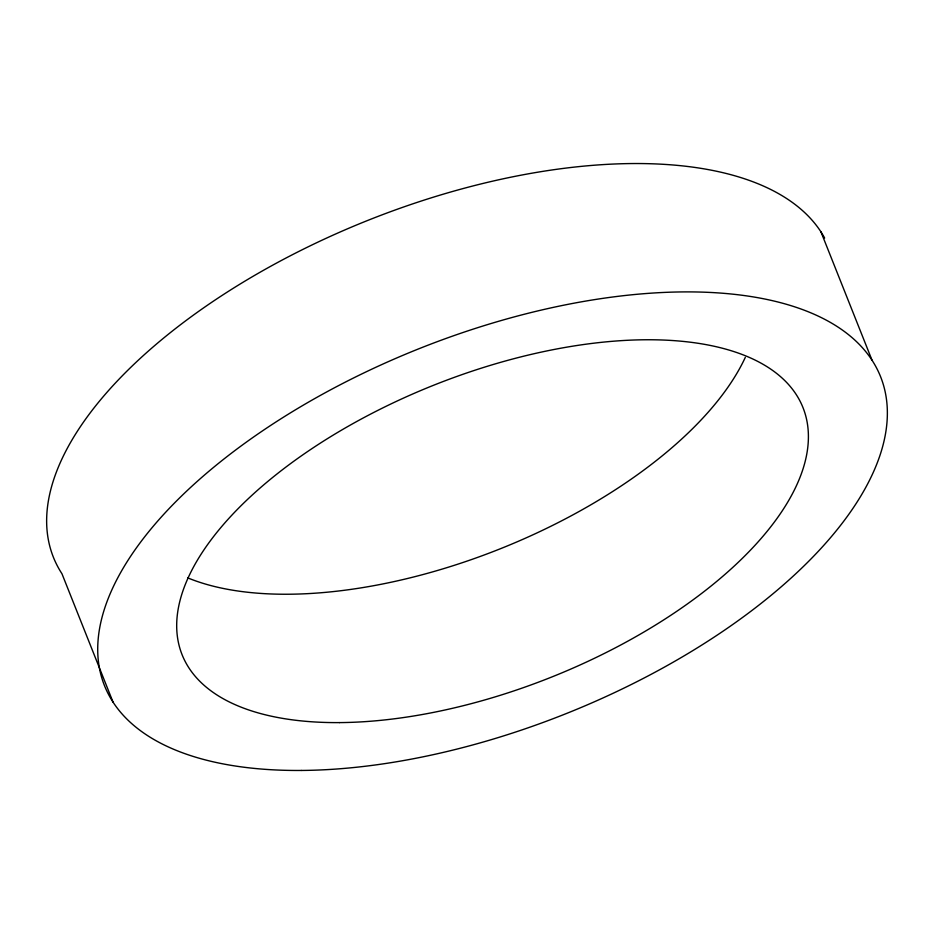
<?xml version="1.0" encoding="UTF-8"?>
<svg xmlns="http://www.w3.org/2000/svg" width="934" height="934" viewBox="0 0 934 934"><rect width="100%" height="100%" fill="white"/><g stroke="black" fill="none" stroke-linecap="round" stroke-linejoin="round"><path stroke-width="1.4" d="M820.951 231.865L872.041 360.244M113.049 702.135L61.959 573.756A417.661 196.724 -21.7 0 1 339.392 232.321A417.661 196.724 -21.7 0 1 824.64 238.03M745.309 357.372A334.127 157.379 -21.7 0 1 498.172 549.624A334.127 157.379 -21.7 0 1 187.664 577.842M301.227 770.457A417.661 196.724 -21.7 0 0 887.3 409.396A417.661 196.724 -21.7 0 0 289.096 413.692A417.661 196.724 -21.7 0 0 301.227 770.457M339.486 722.601A334.127 157.379 -21.7 0 0 808.354 433.761A334.127 157.379 -21.7 0 0 329.784 437.194A334.127 157.379 -21.7 0 0 339.486 722.601"/></g></svg>
